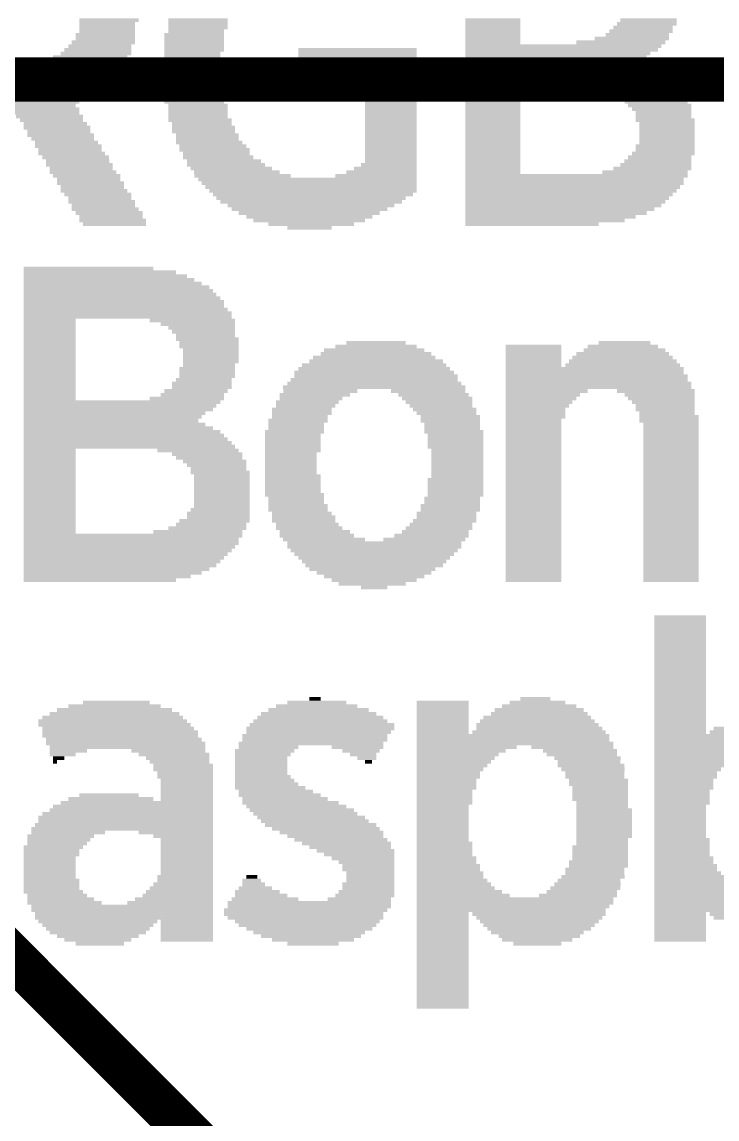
# Model space of a CAD drawing. Extents: x -1.3 to 65.2, y -0.1 to 30.9.
# Drawn here: x 51.41 to 55.38, y 9.94 to 16.2 of the extents above; entities that cross this region are included whole.
import ezdxf

# ---------------------------------------------------------------- set-up
doc = ezdxf.new("R2010")
doc.units = 0
doc.layers.add('1', color=12, linetype='CONTINUOUS')
doc.layers.add('200', color=40, linetype='CONTINUOUS')

# ---------------------------------------------------------------- blocks, each defined once
blk = doc.blocks.new('RECT')
blk.add_solid([(-0.5, -0.5), (0.5, -0.5), (-0.5, 0.5), (0.5, 0.5)])

msp = doc.modelspace()

# ---------------------------------------------------------------- linework, layer by layer
at = {"layer": '1', "const_width": 0.254}
for points in [[(42.926, 15.875), (60.452, 15.875)], [(48.387, 13.843), (52.959, 9.271)]]:
    msp.add_lwpolyline(points, dxfattribs=at)

# ---------------------------------------------------------------- block references
at = {"layer": '200'}
for p, xscale, yscale in [((51.9113, 16.2137), 0.3378, 0.0211), ((52.4193, 16.2137), 0.3378, 0.0211), ((54.102, 16.2137), 0.315, 0.0211), ((54.991, 16.2137), 0.32, 0.0211), ((51.9011, 16.1925), 0.3175, 0.0213), ((51.9011, 16.1713), 0.3175, 0.0211), ((51.9011, 16.1502), 0.3175, 0.0211), ((52.4193, 16.1925), 0.3378, 0.0213), ((52.4193, 16.1713), 0.3378, 0.0211), ((52.4091, 16.1502), 0.3175, 0.0211), ((54.102, 16.1925), 0.315, 0.0213), ((54.102, 16.1713), 0.315, 0.0211), ((54.102, 16.1502), 0.315, 0.0211), ((54.9478, 16.1502), 0.3607, 0.0211), ((54.9593, 16.1713), 0.3378, 0.0211), ((54.9808, 16.1925), 0.3404, 0.0213), ((51.8795, 16.0867), 0.3607, 0.0211), ((51.8909, 16.129), 0.3378, 0.0213), ((51.8909, 16.1078), 0.3378, 0.0211), ((52.3977, 16.129), 0.3404, 0.0213), ((52.3977, 16.1078), 0.3404, 0.0211), ((52.3977, 16.0867), 0.3404, 0.0211), ((54.102, 16.129), 0.315, 0.0213), ((54.102, 16.1078), 0.315, 0.0211), ((54.102, 16.0867), 0.315, 0.0211), ((54.8335, 16.0867), 0.508, 0.0211), ((54.8957, 16.1078), 0.4242, 0.0211), ((54.9275, 16.129), 0.3607, 0.0213), ((51.8376, 16.0232), 0.4039, 0.0211), ((51.8478, 16.0443), 0.3835, 0.0211), ((51.8592, 16.0655), 0.3607, 0.0213), ((52.3977, 16.0655), 0.3404, 0.0213), ((52.3977, 16.0443), 0.3404, 0.0211), ((52.3875, 16.0232), 0.32, 0.0211), ((53.3298, 16.0443), 0.6756, 0.0211), ((53.3298, 16.0232), 0.6756, 0.0211), ((54.4944, 16.0443), 1.0998, 0.0211), ((54.4728, 16.0232), 1.0566, 0.0211), ((54.5046, 16.0655), 1.1201, 0.0213), ((51.3931, 15.9597), 1.2065, 0.0211), ((51.7843, 15.9808), 0.4648, 0.0211), ((51.8046, 16.002), 0.4242, 0.0213), ((52.3875, 16.002), 0.32, 0.0213), ((52.3875, 15.9808), 0.32, 0.0211), ((52.3875, 15.9597), 0.32, 0.0211), ((53.3298, 16.002), 0.6756, 0.0213), ((53.3298, 15.9808), 0.6756, 0.0211), ((53.3298, 15.9597), 0.6756, 0.0211), ((54.4627, 16.002), 1.0363, 0.0213), ((54.4411, 15.9808), 0.9931, 0.0211), ((54.4627, 15.9597), 1.0363, 0.0211), ((51.3829, 15.9385), 1.1862, 0.0213), ((51.3829, 15.9173), 1.1862, 0.0211), ((51.3715, 15.8962), 1.1633, 0.0211), ((52.3875, 15.9385), 0.32, 0.0213), ((52.3875, 15.9173), 0.32, 0.0211), ((52.3875, 15.8962), 0.32, 0.0211), ((53.3298, 15.9385), 0.6756, 0.0213), ((53.3298, 15.9173), 0.6756, 0.0211), ((53.3298, 15.8962), 0.6756, 0.0211), ((54.4843, 15.9385), 1.0795, 0.0213), ((54.516, 15.8962), 1.143, 0.0211), ((54.5046, 15.9173), 1.1201, 0.0211), ((51.3613, 15.875), 1.143, 0.0213), ((51.3512, 15.8538), 1.1227, 0.0211), ((51.3398, 15.8327), 1.0998, 0.0211), ((52.3875, 15.875), 0.32, 0.0213), ((52.3977, 15.8538), 0.3404, 0.0211), ((52.3977, 15.8327), 0.3404, 0.0211), ((53.3298, 15.875), 0.6756, 0.0213), ((53.3298, 15.8538), 0.6756, 0.0211), ((53.3298, 15.8327), 0.6756, 0.0211), ((54.5262, 15.875), 1.1633, 0.0213), ((54.5478, 15.8538), 1.2065, 0.0211), ((54.5579, 15.8327), 1.2268, 0.0211), ((51.3194, 15.8115), 1.0592, 0.0213), ((51.308, 15.7903), 1.0363, 0.0211), ((51.2877, 15.7692), 0.9957, 0.0211), ((52.3977, 15.8115), 0.3404, 0.0213), ((52.3977, 15.7903), 0.3404, 0.0211), ((52.3977, 15.7692), 0.3404, 0.0211), ((53.3298, 15.8115), 0.6756, 0.0213), ((53.3298, 15.7903), 0.6756, 0.0211), ((53.5203, 15.7692), 0.2946, 0.0211), ((54.102, 15.8115), 0.315, 0.0213), ((54.102, 15.7903), 0.315, 0.0211), ((54.102, 15.7692), 0.315, 0.0211), ((54.9275, 15.8115), 0.4877, 0.0213), ((54.9796, 15.7903), 0.4242, 0.0211), ((55.0228, 15.7692), 0.3835, 0.0211), ((51.2559, 15.7268), 0.9322, 0.0211), ((51.2661, 15.748), 0.9525, 0.0213), ((51.2661, 15.7057), 0.9525, 0.0211), ((52.3977, 15.748), 0.3404, 0.0213), ((52.4193, 15.7268), 0.3378, 0.0211), ((52.4193, 15.7057), 0.3378, 0.0211), ((53.5203, 15.748), 0.2946, 0.0213), ((53.5203, 15.7268), 0.2946, 0.0211), ((53.5203, 15.7057), 0.2946, 0.0211), ((54.102, 15.748), 0.315, 0.0213), ((54.102, 15.7268), 0.315, 0.0211), ((54.102, 15.7057), 0.315, 0.0211), ((55.0342, 15.748), 0.3607, 0.0213), ((55.0545, 15.7268), 0.3607, 0.0211), ((55.0659, 15.7057), 0.3378, 0.0211), ((51.2661, 15.6845), 0.9525, 0.0213), ((51.5722, 15.6633), 0.381, 0.0211), ((51.5836, 15.6422), 0.3581, 0.0211), ((52.4193, 15.6845), 0.3378, 0.0213), ((52.4193, 15.6633), 0.3378, 0.0211), ((52.4307, 15.6422), 0.3607, 0.0211), ((53.5203, 15.6845), 0.2946, 0.0213), ((53.5203, 15.6633), 0.2946, 0.0211), ((53.5203, 15.6422), 0.2946, 0.0211), ((54.102, 15.6845), 0.315, 0.0213), ((54.102, 15.6633), 0.315, 0.0211), ((54.102, 15.6422), 0.315, 0.0211), ((55.0761, 15.6845), 0.3175, 0.0213), ((55.0761, 15.6633), 0.3175, 0.0211), ((55.0862, 15.6422), 0.3378, 0.0211), ((51.6153, 15.5998), 0.381, 0.0211), ((51.6052, 15.621), 0.3607, 0.0213), ((52.4408, 15.621), 0.3404, 0.0213), ((52.451, 15.5998), 0.3607, 0.0211), ((53.5203, 15.621), 0.2946, 0.0213), ((53.5203, 15.5998), 0.2946, 0.0211), ((54.102, 15.621), 0.315, 0.0213), ((54.102, 15.5998), 0.315, 0.0211), ((55.0964, 15.621), 0.3175, 0.0213), ((55.0964, 15.5998), 0.3175, 0.0211), ((51.6255, 15.5787), 0.3607, 0.0211), ((51.6357, 15.5575), 0.381, 0.0213), ((51.6471, 15.5363), 0.3581, 0.0211), ((52.451, 15.5787), 0.3607, 0.0211), ((52.4726, 15.5575), 0.3581, 0.0213), ((52.4726, 15.5363), 0.3581, 0.0211), ((53.5203, 15.5787), 0.2946, 0.0211), ((53.5203, 15.5575), 0.2946, 0.0213), ((53.5203, 15.5363), 0.2946, 0.0211), ((54.102, 15.5787), 0.315, 0.0211), ((54.102, 15.5575), 0.315, 0.0213), ((54.102, 15.5363), 0.315, 0.0211), ((55.0964, 15.5787), 0.3175, 0.0211), ((55.0964, 15.5575), 0.3175, 0.0213), ((55.0964, 15.5363), 0.3175, 0.0211), ((51.6788, 15.494), 0.381, 0.0213), ((51.6687, 15.5152), 0.3607, 0.0211), ((51.689, 15.4728), 0.3607, 0.0211), ((52.4828, 15.5152), 0.3785, 0.0211), ((52.5043, 15.494), 0.381, 0.0213), ((52.5145, 15.4728), 0.4013, 0.0211), ((53.5203, 15.5152), 0.2946, 0.0211), ((53.5203, 15.494), 0.2946, 0.0213), ((53.5203, 15.4728), 0.2946, 0.0211), ((54.102, 15.5152), 0.315, 0.0211), ((54.102, 15.494), 0.315, 0.0213), ((54.102, 15.4728), 0.315, 0.0211), ((55.0862, 15.494), 0.3378, 0.0213), ((55.0862, 15.4728), 0.3378, 0.0211), ((55.0964, 15.5152), 0.3175, 0.0211), ((51.6992, 15.4517), 0.381, 0.0211), ((51.722, 15.4305), 0.381, 0.0213), ((51.7322, 15.4093), 0.3607, 0.0211), ((52.5348, 15.4305), 0.4013, 0.0213), ((52.5247, 15.4517), 0.381, 0.0211), ((52.5678, 15.4093), 0.4216, 0.0211), ((53.5203, 15.4517), 0.2946, 0.0211), ((53.5203, 15.4305), 0.2946, 0.0213), ((53.5203, 15.4093), 0.2946, 0.0211), ((54.102, 15.4517), 0.315, 0.0211), ((54.102, 15.4305), 0.315, 0.0213), ((54.102, 15.4093), 0.315, 0.0211), ((55.0443, 15.4093), 0.381, 0.0211), ((55.0545, 15.4305), 0.3607, 0.0213), ((55.0761, 15.4517), 0.3581, 0.0211), ((51.7423, 15.3882), 0.381, 0.0211), ((51.7525, 15.367), 0.3607, 0.0213), ((51.7627, 15.3458), 0.381, 0.0211), ((52.5793, 15.3882), 0.4445, 0.0211), ((52.6098, 15.367), 0.4648, 0.0213), ((52.6415, 15.3458), 0.4877, 0.0211), ((53.467, 15.3458), 0.4013, 0.0211), ((53.4886, 15.367), 0.3581, 0.0213), ((53.5089, 15.3882), 0.3175, 0.0211), ((54.102, 15.3882), 0.315, 0.0211), ((54.102, 15.367), 0.315, 0.0213), ((54.102, 15.3458), 0.315, 0.0211), ((54.9707, 15.3458), 0.4877, 0.0211), ((55.0126, 15.367), 0.4445, 0.0213), ((55.0329, 15.3882), 0.4039, 0.0211), ((51.7843, 15.3247), 0.3835, 0.0211), ((51.7957, 15.3035), 0.3607, 0.0213), ((51.8058, 15.2823), 0.381, 0.0211), ((52.6733, 15.3247), 0.5512, 0.0211), ((53.0441, 15.3035), 1.2471, 0.0213), ((53.0543, 15.2823), 1.2268, 0.0211), ((53.4353, 15.3247), 0.4648, 0.0211), ((54.5795, 15.3247), 1.27, 0.0211), ((54.5681, 15.3035), 1.2471, 0.0213), ((54.5681, 15.2823), 1.2471, 0.0211), ((51.816, 15.2612), 0.3607, 0.0211), ((51.8262, 15.24), 0.381, 0.0213), ((51.8478, 15.2188), 0.3835, 0.0211), ((53.0644, 15.2612), 1.2065, 0.0211), ((53.0758, 15.24), 1.1836, 0.0213), ((53.0758, 15.2188), 1.143, 0.0211), ((54.5579, 15.2612), 1.2268, 0.0211), ((54.5478, 15.24), 1.2065, 0.0213), ((54.5363, 15.2188), 1.1836, 0.0211), ((51.8693, 15.1765), 0.381, 0.0213), ((51.8592, 15.1977), 0.3607, 0.0211), ((51.8795, 15.1553), 0.3607, 0.0211), ((53.0644, 15.1977), 1.0795, 0.0211), ((53.0657, 15.1765), 1.0363, 0.0213), ((53.0644, 15.1553), 0.9525, 0.0211), ((54.5262, 15.1977), 1.1633, 0.0211), ((54.516, 15.1765), 1.143, 0.0213), ((54.5046, 15.1553), 1.1201, 0.0211), ((51.8897, 15.1342), 0.381, 0.0211), ((51.9125, 15.113), 0.381, 0.0213), ((51.9227, 15.0918), 0.3607, 0.0211), ((53.0555, 15.1342), 0.889, 0.0211), ((53.0543, 15.113), 0.8052, 0.0213), ((53.0543, 15.0918), 0.7188, 0.0211), ((54.4843, 15.1342), 1.0795, 0.0211), ((54.4627, 15.113), 1.0363, 0.0213), ((54.4309, 15.0918), 0.9728, 0.0211), ((51.9328, 15.0707), 0.381, 0.0211), ((51.943, 15.0495), 0.3607, 0.0213), ((53.0543, 15.0707), 0.6375, 0.0211), ((53.0657, 15.0495), 0.4877, 0.0213), ((53.0555, 15.0283), 0.254, 0.0211), ((54.3992, 15.0707), 0.9093, 0.0211), ((54.3255, 15.0495), 0.762, 0.0213), ((51.8592, 14.7743), 0.8687, 0.0211), ((51.7944, 14.7955), 0.7391, 0.0213), ((51.8909, 14.7532), 0.9322, 0.0211), ((51.9328, 14.7108), 1.016, 0.0211), ((51.9113, 14.732), 0.9728, 0.0213), ((51.9544, 14.6897), 1.0592, 0.0211), ((51.9646, 14.6685), 1.0795, 0.0213), ((51.9748, 14.6473), 1.0998, 0.0211), ((51.9862, 14.6262), 1.1227, 0.0211), ((51.9963, 14.605), 1.143, 0.0213), ((51.9963, 14.5838), 1.143, 0.0211), ((52.0065, 14.5627), 1.1633, 0.0211), ((52.0179, 14.5415), 1.1862, 0.0213), ((52.0179, 14.5203), 1.1862, 0.0211), ((51.5734, 14.4992), 0.2972, 0.0211), ((51.5734, 14.478), 0.2972, 0.0213), ((51.5734, 14.4568), 0.2972, 0.0211), ((52.3875, 14.4992), 0.4877, 0.0211), ((52.4193, 14.478), 0.4242, 0.0213), ((52.4408, 14.4568), 0.381, 0.0211), ((51.5734, 14.4357), 0.2972, 0.0211), ((51.5734, 14.4145), 0.2972, 0.0213), ((51.5734, 14.3933), 0.2972, 0.0211), ((52.451, 14.4357), 0.3607, 0.0211), ((52.4624, 14.4145), 0.3378, 0.0213), ((52.4726, 14.3933), 0.3581, 0.0211), ((51.5734, 14.3722), 0.2972, 0.0211), ((51.5734, 14.351), 0.2972, 0.0213), ((51.5734, 14.3298), 0.2972, 0.0211), ((52.4828, 14.3722), 0.3378, 0.0211), ((52.4828, 14.351), 0.3378, 0.0213), ((52.4929, 14.3298), 0.3175, 0.0211), ((53.4251, 14.3298), 0.5715, 0.0211), ((53.4353, 14.351), 0.4648, 0.0213), ((53.4353, 14.3722), 0.3378, 0.0211), ((54.3344, 14.351), 0.3175, 0.0213), ((54.3344, 14.3298), 0.3175, 0.0211), ((54.8538, 14.3298), 0.4674, 0.0211), ((54.8437, 14.351), 0.4013, 0.0213), ((54.8538, 14.3722), 0.2946, 0.0211), ((51.5734, 14.3087), 0.2972, 0.0211), ((51.5734, 14.2875), 0.2972, 0.0213), ((51.5734, 14.2663), 0.2972, 0.0211), ((52.4929, 14.3087), 0.3175, 0.0211), ((52.4929, 14.2875), 0.3175, 0.0213), ((52.4929, 14.2663), 0.3175, 0.0211), ((53.4365, 14.2663), 0.762, 0.0211), ((53.4251, 14.2875), 0.6985, 0.0213), ((53.4353, 14.3087), 0.6325, 0.0211), ((54.3344, 14.3087), 0.3175, 0.0211), ((54.3344, 14.2875), 0.3175, 0.0213), ((54.3344, 14.2663), 0.3175, 0.0211), ((54.8437, 14.2663), 0.6147, 0.0211), ((54.8424, 14.2875), 0.5715, 0.0213), ((54.8437, 14.3087), 0.5283, 0.0211), ((51.5734, 14.2452), 0.2972, 0.0211), ((51.5734, 14.224), 0.2972, 0.0213), ((51.5734, 14.2028), 0.2972, 0.0211), ((52.4726, 14.224), 0.3175, 0.0213), ((52.4726, 14.2028), 0.3175, 0.0211), ((52.4828, 14.2452), 0.2972, 0.0211), ((53.4251, 14.2028), 0.9119, 0.0211), ((53.4251, 14.224), 0.8661, 0.0213), ((53.4251, 14.2452), 0.8255, 0.0211), ((54.3344, 14.2452), 0.3175, 0.0211), ((54.6837, 14.224), 1.016, 0.0213), ((54.6837, 14.2028), 1.016, 0.0211), ((54.8437, 14.2452), 0.6553, 0.0211), ((51.5734, 14.1817), 0.2972, 0.0211), ((51.5734, 14.1605), 0.2972, 0.0213), ((51.5734, 14.1393), 0.2972, 0.0211), ((52.4408, 14.1393), 0.3404, 0.0211), ((52.4523, 14.1605), 0.3175, 0.0213), ((52.4726, 14.1817), 0.3175, 0.0211), ((53.4251, 14.1393), 0.9931, 0.0211), ((53.4251, 14.1605), 0.9525, 0.0213), ((53.4353, 14.1817), 0.9322, 0.0211), ((54.6951, 14.1817), 1.0389, 0.0211), ((54.6951, 14.1605), 1.0389, 0.0213), ((54.7052, 14.1393), 1.0592, 0.0211), ((51.5734, 14.1182), 0.2972, 0.0211), ((51.5734, 14.097), 0.2972, 0.0213), ((52.4078, 14.097), 0.3607, 0.0213), ((52.4408, 14.1182), 0.3404, 0.0211), ((53.4251, 14.1182), 1.0389, 0.0211), ((53.1178, 14.097), 0.4242, 0.0213), ((53.7324, 14.097), 0.4242, 0.0213), ((54.7052, 14.1182), 1.0592, 0.0211), ((54.4093, 14.097), 0.4674, 0.0213), ((55.0329, 14.097), 0.4445, 0.0213), ((51.5734, 14.0758), 0.2972, 0.0211), ((51.5734, 14.0547), 0.2972, 0.0211), ((51.9862, 14.0335), 1.1227, 0.0213), ((52.3558, 14.0547), 0.4242, 0.0211), ((52.3875, 14.0758), 0.3607, 0.0211), ((53.0441, 14.0335), 0.3581, 0.0213), ((53.086, 14.0758), 0.4013, 0.0211), ((53.0644, 14.0547), 0.3581, 0.0211), ((53.7642, 14.0758), 0.4013, 0.0211), ((53.7845, 14.0547), 0.4013, 0.0211), ((53.7947, 14.0335), 0.381, 0.0213), ((54.3878, 14.0758), 0.4242, 0.0211), ((54.3776, 14.0547), 0.4039, 0.0211), ((54.3662, 14.0335), 0.381, 0.0213), ((55.0545, 14.0758), 0.4013, 0.0211), ((55.0647, 14.0547), 0.381, 0.0211), ((55.0761, 14.0335), 0.3581, 0.0213), ((51.9646, 13.9912), 1.0795, 0.0211), ((51.943, 13.97), 1.0363, 0.0213), ((51.9748, 14.0123), 1.0998, 0.0211), ((53.0123, 13.9912), 0.3404, 0.0211), ((53.0123, 13.97), 0.3404, 0.0213), ((53.0339, 14.0123), 0.3378, 0.0211), ((53.8061, 14.0123), 0.3581, 0.0211), ((53.8277, 13.9912), 0.3607, 0.0211), ((53.8378, 13.97), 0.3404, 0.0213), ((54.3458, 13.9912), 0.3404, 0.0211), ((54.3458, 13.97), 0.3404, 0.0213), ((54.356, 14.0123), 0.3607, 0.0211), ((55.0862, 14.0123), 0.3378, 0.0211), ((55.0862, 13.9912), 0.3378, 0.0211), ((55.0964, 13.97), 0.3175, 0.0213), ((51.9328, 13.9488), 1.016, 0.0211), ((51.9227, 13.9277), 0.9957, 0.0211), ((51.943, 13.9065), 1.0363, 0.0213), ((52.9908, 13.9277), 0.3378, 0.0211), ((52.9806, 13.9065), 0.3175, 0.0213), ((53.0009, 13.9488), 0.3175, 0.0211), ((53.8594, 13.9488), 0.3378, 0.0211), ((53.8594, 13.9277), 0.3378, 0.0211), ((53.8696, 13.9065), 0.3175, 0.0213), ((54.3458, 13.9488), 0.3404, 0.0211), ((54.3344, 13.9277), 0.3175, 0.0211), ((54.3344, 13.9065), 0.3175, 0.0213), ((55.1078, 13.9488), 0.3404, 0.0211), ((55.1078, 13.9277), 0.3404, 0.0211), ((55.1193, 13.9065), 0.3175, 0.0213), ((51.9646, 13.8853), 1.0795, 0.0211), ((51.9862, 13.8642), 1.1227, 0.0211), ((51.9963, 13.843), 1.143, 0.0213), ((52.9704, 13.8642), 0.3378, 0.0211), ((52.9603, 13.843), 0.3175, 0.0213), ((52.9806, 13.8853), 0.3175, 0.0211), ((53.8696, 13.8853), 0.3175, 0.0211), ((53.8798, 13.8642), 0.3378, 0.0211), ((53.8899, 13.843), 0.3175, 0.0213), ((54.3344, 13.8853), 0.3175, 0.0211), ((54.3344, 13.8642), 0.3175, 0.0211), ((54.3344, 13.843), 0.3175, 0.0213), ((55.1193, 13.8853), 0.3175, 0.0211), ((55.1193, 13.8642), 0.3175, 0.0211), ((55.1193, 13.843), 0.3175, 0.0213), ((52.0065, 13.8218), 1.1633, 0.0211), ((52.0179, 13.8007), 1.1862, 0.0211), ((52.0281, 13.7795), 1.2065, 0.0213), ((52.9603, 13.8218), 0.3175, 0.0211), ((52.9603, 13.8007), 0.3175, 0.0211), ((52.9603, 13.7795), 0.3175, 0.0213), ((53.8899, 13.8218), 0.3175, 0.0211), ((53.8899, 13.8007), 0.3175, 0.0211), ((53.8899, 13.7795), 0.3175, 0.0213), ((54.3344, 13.8218), 0.3175, 0.0211), ((54.3344, 13.8007), 0.3175, 0.0211), ((54.3344, 13.7795), 0.3175, 0.0213), ((55.1193, 13.8218), 0.3175, 0.0211), ((55.1193, 13.8007), 0.3175, 0.0211), ((55.1193, 13.7795), 0.3175, 0.0213), ((51.5734, 13.7583), 0.2972, 0.0211), ((51.5734, 13.7372), 0.2972, 0.0211), ((51.5734, 13.716), 0.2972, 0.0213), ((52.4193, 13.7583), 0.4648, 0.0211), ((52.4713, 13.7372), 0.4013, 0.0211), ((52.4828, 13.716), 0.3785, 0.0213), ((52.9603, 13.7583), 0.3175, 0.0211), ((52.9488, 13.7372), 0.2946, 0.0211), ((52.9488, 13.716), 0.2946, 0.0213), ((53.9001, 13.7583), 0.2972, 0.0211), ((53.9001, 13.7372), 0.2972, 0.0211), ((53.9001, 13.716), 0.2972, 0.0213), ((54.3344, 13.7583), 0.3175, 0.0211), ((54.3344, 13.7372), 0.3175, 0.0211), ((54.3344, 13.716), 0.3175, 0.0213), ((55.1193, 13.7583), 0.3175, 0.0211), ((55.1193, 13.7372), 0.3175, 0.0211), ((55.1193, 13.716), 0.3175, 0.0213), ((51.5734, 13.6948), 0.2972, 0.0211), ((51.5734, 13.6737), 0.2972, 0.0211), ((51.5734, 13.6525), 0.2972, 0.0213), ((52.5145, 13.6948), 0.3607, 0.0211), ((52.5259, 13.6737), 0.3378, 0.0211), ((52.5361, 13.6525), 0.3175, 0.0213), ((52.9488, 13.6948), 0.2946, 0.0211), ((52.9488, 13.6737), 0.2946, 0.0211), ((52.9488, 13.6525), 0.2946, 0.0213), ((53.9001, 13.6948), 0.2972, 0.0211), ((53.9001, 13.6737), 0.2972, 0.0211), ((53.9001, 13.6525), 0.2972, 0.0213), ((54.3344, 13.6948), 0.3175, 0.0211), ((54.3344, 13.6737), 0.3175, 0.0211), ((54.3344, 13.6525), 0.3175, 0.0213), ((55.1193, 13.6948), 0.3175, 0.0211), ((55.1193, 13.6737), 0.3175, 0.0211), ((55.1193, 13.6525), 0.3175, 0.0213), ((51.5734, 13.6313), 0.2972, 0.0211), ((51.5734, 13.6102), 0.2972, 0.0211), ((51.5734, 13.589), 0.2972, 0.0213), ((52.5463, 13.6313), 0.3378, 0.0211), ((52.5564, 13.6102), 0.3175, 0.0211), ((52.5564, 13.589), 0.3175, 0.0213), ((52.9488, 13.6313), 0.2946, 0.0211), ((52.9603, 13.6102), 0.3175, 0.0211), ((52.9603, 13.589), 0.3175, 0.0213), ((53.8899, 13.589), 0.3175, 0.0213), ((53.9001, 13.6313), 0.2972, 0.0211), ((53.9001, 13.6102), 0.2972, 0.0211), ((54.3344, 13.6313), 0.3175, 0.0211), ((54.3344, 13.6102), 0.3175, 0.0211), ((54.3344, 13.589), 0.3175, 0.0213), ((55.1193, 13.6313), 0.3175, 0.0211), ((55.1193, 13.6102), 0.3175, 0.0211), ((55.1193, 13.589), 0.3175, 0.0213), ((51.5734, 13.5678), 0.2972, 0.0211), ((51.5734, 13.5467), 0.2972, 0.0211), ((51.5734, 13.5255), 0.2972, 0.0213), ((52.5564, 13.5678), 0.3175, 0.0211), ((52.5564, 13.5467), 0.3175, 0.0211), ((52.5564, 13.5255), 0.3175, 0.0213), ((52.9603, 13.5678), 0.3175, 0.0211), ((52.9603, 13.5467), 0.3175, 0.0211), ((52.9603, 13.5255), 0.3175, 0.0213), ((53.8899, 13.5678), 0.3175, 0.0211), ((53.8899, 13.5467), 0.3175, 0.0211), ((53.8899, 13.5255), 0.3175, 0.0213), ((54.3344, 13.5678), 0.3175, 0.0211), ((54.3344, 13.5467), 0.3175, 0.0211), ((54.3344, 13.5255), 0.3175, 0.0213), ((55.1193, 13.5678), 0.3175, 0.0211), ((55.1193, 13.5467), 0.3175, 0.0211), ((55.1193, 13.5255), 0.3175, 0.0213), ((51.5734, 13.5043), 0.2972, 0.0211), ((51.5734, 13.4832), 0.2972, 0.0211), ((51.5734, 13.462), 0.2972, 0.0213), ((52.5564, 13.5043), 0.3175, 0.0211), ((52.5564, 13.4832), 0.3175, 0.0211), ((52.5564, 13.462), 0.3175, 0.0213), ((52.9704, 13.5043), 0.3378, 0.0211), ((52.9806, 13.4832), 0.3175, 0.0211), ((52.9806, 13.462), 0.3175, 0.0213), ((53.8696, 13.4832), 0.3175, 0.0211), ((53.8696, 13.462), 0.3175, 0.0213), ((53.8899, 13.5043), 0.3175, 0.0211), ((54.3344, 13.5043), 0.3175, 0.0211), ((54.3344, 13.4832), 0.3175, 0.0211), ((54.3344, 13.462), 0.3175, 0.0213), ((55.1193, 13.5043), 0.3175, 0.0211), ((55.1193, 13.4832), 0.3175, 0.0211), ((55.1193, 13.462), 0.3175, 0.0213), ((51.5734, 13.4408), 0.2972, 0.0211), ((51.5734, 13.4197), 0.2972, 0.0211), ((51.5734, 13.3985), 0.2972, 0.0213), ((52.5361, 13.3985), 0.3581, 0.0213), ((52.5463, 13.4197), 0.3378, 0.0211), ((52.5564, 13.4408), 0.3175, 0.0211), ((52.9908, 13.4408), 0.3378, 0.0211), ((52.9908, 13.4197), 0.3378, 0.0211), ((53.0123, 13.3985), 0.3404, 0.0213), ((53.8378, 13.3985), 0.3404, 0.0213), ((53.8594, 13.4408), 0.3378, 0.0211), ((53.8594, 13.4197), 0.3378, 0.0211), ((54.3344, 13.4408), 0.3175, 0.0211), ((54.3344, 13.4197), 0.3175, 0.0211), ((54.3344, 13.3985), 0.3175, 0.0213), ((55.1193, 13.4408), 0.3175, 0.0211), ((55.1193, 13.4197), 0.3175, 0.0211), ((55.1193, 13.3985), 0.3175, 0.0213), ((51.5734, 13.3773), 0.2972, 0.0211), ((51.5734, 13.3562), 0.2972, 0.0211), ((51.5734, 13.335), 0.2972, 0.0213), ((52.4942, 13.335), 0.4013, 0.0213), ((52.5145, 13.3562), 0.4013, 0.0211), ((52.5361, 13.3773), 0.3581, 0.0211), ((53.0225, 13.3773), 0.3607, 0.0211), ((53.0225, 13.3562), 0.3607, 0.0211), ((53.0441, 13.335), 0.3581, 0.0213), ((53.8061, 13.335), 0.3581, 0.0213), ((53.8277, 13.3562), 0.3607, 0.0211), ((53.8378, 13.3773), 0.3404, 0.0211), ((54.3344, 13.3773), 0.3175, 0.0211), ((54.3344, 13.3562), 0.3175, 0.0211), ((54.3344, 13.335), 0.3175, 0.0213), ((55.1193, 13.3773), 0.3175, 0.0211), ((55.1193, 13.3562), 0.3175, 0.0211), ((55.1193, 13.335), 0.3175, 0.0213), ((51.5734, 13.3138), 0.2972, 0.0211), ((51.5734, 13.2927), 0.2972, 0.0211), ((52.0484, 13.2715), 1.2471, 0.0213), ((52.418, 13.2927), 0.508, 0.0211), ((52.4726, 13.3138), 0.4445, 0.0211), ((53.0543, 13.3138), 0.3785, 0.0211), ((53.086, 13.2927), 0.4013, 0.0211), ((53.0974, 13.2715), 0.4242, 0.0213), ((53.7528, 13.2715), 0.4242, 0.0213), ((53.7743, 13.2927), 0.381, 0.0211), ((53.7947, 13.3138), 0.381, 0.0211), ((54.3344, 13.3138), 0.3175, 0.0211), ((54.3344, 13.2927), 0.3175, 0.0211), ((54.3344, 13.2715), 0.3175, 0.0213), ((55.1193, 13.3138), 0.3175, 0.0211), ((55.1193, 13.2927), 0.3175, 0.0211), ((55.1193, 13.2715), 0.3175, 0.0213), ((52.0281, 13.208), 1.2065, 0.0213), ((52.0383, 13.2503), 1.2268, 0.0211), ((52.0383, 13.2292), 1.2268, 0.0211), ((53.1393, 13.2503), 0.4674, 0.0211), ((53.4251, 13.2292), 0.9931, 0.0211), ((53.4251, 13.208), 0.9931, 0.0213), ((53.7108, 13.2503), 0.4674, 0.0211), ((54.3344, 13.2503), 0.3175, 0.0211), ((54.3344, 13.2292), 0.3175, 0.0211), ((54.3344, 13.208), 0.3175, 0.0213), ((55.1193, 13.2503), 0.3175, 0.0211), ((55.1193, 13.2292), 0.3175, 0.0211), ((55.1193, 13.208), 0.3175, 0.0213), ((52.0179, 13.1868), 1.1862, 0.0211), ((52.0065, 13.1657), 1.1633, 0.0211), ((51.9963, 13.1445), 1.143, 0.0213), ((53.4251, 13.1868), 0.9525, 0.0211), ((53.4251, 13.1657), 0.9119, 0.0211), ((53.4251, 13.1445), 0.8661, 0.0213), ((54.3344, 13.1868), 0.3175, 0.0211), ((54.3344, 13.1657), 0.3175, 0.0211), ((54.3344, 13.1445), 0.3175, 0.0213), ((55.1193, 13.1868), 0.3175, 0.0211), ((55.1193, 13.1657), 0.3175, 0.0211), ((55.1193, 13.1445), 0.3175, 0.0213), ((51.9862, 13.1233), 1.1227, 0.0211), ((51.9544, 13.081), 1.0592, 0.0213), ((51.9748, 13.1022), 1.0998, 0.0211), ((53.4251, 13.1233), 0.8255, 0.0211), ((53.4251, 13.1022), 0.7849, 0.0211), ((53.4149, 13.081), 0.7188, 0.0213), ((54.3344, 13.1233), 0.3175, 0.0211), ((54.3344, 13.1022), 0.3175, 0.0211), ((54.3344, 13.081), 0.3175, 0.0213), ((55.1193, 13.1233), 0.3175, 0.0211), ((55.1193, 13.1022), 0.3175, 0.0211), ((55.1193, 13.081), 0.3175, 0.0213), ((51.9328, 13.0598), 1.016, 0.0211), ((51.9011, 13.0387), 0.9525, 0.0211), ((51.8592, 13.0175), 0.8687, 0.0213), ((53.4238, 13.0598), 0.6553, 0.0211), ((53.4251, 13.0387), 0.5715, 0.0211), ((53.4251, 13.0175), 0.4851, 0.0213), ((54.3344, 13.0598), 0.3175, 0.0211), ((54.3344, 13.0387), 0.3175, 0.0211), ((54.3344, 13.0175), 0.3175, 0.0213), ((55.1193, 13.0598), 0.3175, 0.0211), ((55.1193, 13.0387), 0.3175, 0.0211), ((55.1193, 13.0175), 0.3175, 0.0213), ((53.4137, 12.9963), 0.381, 0.0211), ((53.4251, 12.9752), 0.1499, 0.0211), ((55.1713, 12.8058), 0.2946, 0.0211), ((55.1713, 12.7847), 0.2946, 0.0211), ((55.1713, 12.7635), 0.2946, 0.0213), ((55.1713, 12.7423), 0.2946, 0.0211), ((55.1713, 12.7212), 0.2946, 0.0211), ((55.1713, 12.7), 0.2946, 0.0213), ((55.1713, 12.6788), 0.2946, 0.0211), ((55.1713, 12.6577), 0.2946, 0.0211), ((55.1713, 12.6365), 0.2946, 0.0213), ((55.1713, 12.6153), 0.2946, 0.0211), ((55.1713, 12.5942), 0.2946, 0.0211), ((55.1713, 12.573), 0.2946, 0.0213), ((55.1713, 12.5518), 0.2946, 0.0211), ((55.1713, 12.5307), 0.2946, 0.0211), ((55.1713, 12.5095), 0.2946, 0.0213), ((55.1713, 12.4883), 0.2946, 0.0211), ((55.1713, 12.4672), 0.2946, 0.0211), ((55.1713, 12.446), 0.2946, 0.0213), ((55.1713, 12.4248), 0.2946, 0.0211), ((55.1713, 12.4037), 0.2946, 0.0211), ((53.0873, 12.3402), 0.0635, 0.0211), ((54.3446, 12.3402), 0.1702, 0.0211), ((55.1713, 12.3825), 0.2946, 0.0213), ((55.1713, 12.3613), 0.2946, 0.0211), ((55.1713, 12.3402), 0.2946, 0.0211), ((51.943, 12.2767), 0.6553, 0.0211), ((51.943, 12.2978), 0.5283, 0.0211), ((51.9532, 12.319), 0.381, 0.0213), ((53.1076, 12.2767), 0.5715, 0.0211), ((53.0974, 12.2978), 0.4648, 0.0211), ((53.0974, 12.319), 0.3378, 0.0213), ((53.8163, 12.319), 0.2972, 0.0213), ((53.8163, 12.2978), 0.2972, 0.0211), ((53.8163, 12.2767), 0.2972, 0.0211), ((54.3662, 12.2767), 0.508, 0.0211), ((54.3674, 12.2978), 0.4242, 0.0211), ((54.3573, 12.319), 0.3175, 0.0213), ((55.1713, 12.319), 0.2946, 0.0213), ((55.1713, 12.2978), 0.2946, 0.0211), ((55.1713, 12.2767), 0.2946, 0.0211), ((51.9328, 12.2132), 0.8484, 0.0211), ((51.9328, 12.2343), 0.8026, 0.0211), ((51.943, 12.2555), 0.7417, 0.0213), ((53.1178, 12.2132), 0.7645, 0.0211), ((53.1178, 12.2343), 0.7188, 0.0211), ((53.1076, 12.2555), 0.6579, 0.0213), ((53.8163, 12.2555), 0.2972, 0.0213), ((53.8163, 12.2343), 0.2972, 0.0211), ((53.8163, 12.2132), 0.2972, 0.0211), ((54.356, 12.2132), 0.6553, 0.0211), ((54.356, 12.2343), 0.6147, 0.0211), ((54.3674, 12.2555), 0.5512, 0.0213), ((55.1713, 12.2555), 0.2946, 0.0213), ((55.1713, 12.2343), 0.2946, 0.0211), ((55.1713, 12.2132), 0.2946, 0.0211), ((51.943, 12.192), 0.8687, 0.0213), ((51.9646, 12.1708), 0.8661, 0.0211), ((51.976, 12.1497), 0.889, 0.0211), ((53.1076, 12.1497), 0.8255, 0.0211), ((53.1178, 12.1708), 0.8458, 0.0211), ((53.1279, 12.192), 0.8255, 0.0213), ((53.8163, 12.192), 0.2972, 0.0213), ((53.8163, 12.1708), 0.2972, 0.0211), ((53.8163, 12.1497), 0.2972, 0.0211), ((54.3662, 12.1497), 0.762, 0.0211), ((54.3674, 12.1708), 0.7188, 0.0211), ((54.3573, 12.192), 0.6985, 0.0213), ((55.1713, 12.192), 0.2946, 0.0213), ((55.1713, 12.1708), 0.2946, 0.0211), ((55.1713, 12.1497), 0.2946, 0.0211), ((55.7213, 12.1497), 0.7645, 0.0211), ((55.7213, 12.1708), 0.7188, 0.0211), ((51.976, 12.1285), 0.889, 0.0213), ((51.9963, 12.1073), 0.889, 0.0211), ((52.0065, 12.0862), 0.9093, 0.0211), ((53.0644, 12.0862), 0.8255, 0.0211), ((53.086, 12.1285), 0.828, 0.0213), ((53.086, 12.1073), 0.828, 0.0211), ((54.2176, 12.1285), 1.0998, 0.0213), ((54.2176, 12.1073), 1.0998, 0.0211), ((54.229, 12.0862), 1.1227, 0.0211), ((55.5739, 12.1285), 1.0998, 0.0213), ((55.5739, 12.1073), 1.0998, 0.0211), ((55.5841, 12.0862), 1.1201, 0.0211), ((51.6788, 12.0438), 0.2134, 0.0211), ((52.0167, 12.065), 0.889, 0.0213), ((51.6471, 12.0227), 0.1499, 0.0211), ((52.2503, 12.0438), 0.4216, 0.0211), ((52.2821, 12.0227), 0.4039, 0.0211), ((52.8003, 12.0438), 0.3378, 0.0211), ((52.7901, 12.0227), 0.3175, 0.0211), ((52.8218, 12.065), 0.3404, 0.0213), ((53.3298, 12.065), 0.2946, 0.0213), ((53.3502, 12.0438), 0.2134, 0.0211), ((53.3616, 12.0227), 0.1499, 0.0211), ((53.9013, 12.0227), 0.4674, 0.0211), ((53.9534, 12.065), 0.5715, 0.0213), ((53.9217, 12.0438), 0.508, 0.0211), ((54.5567, 12.065), 0.4674, 0.0213), ((54.5998, 12.0438), 0.4216, 0.0211), ((54.61, 12.0227), 0.4013, 0.0211), ((55.278, 12.0438), 0.508, 0.0211), ((55.2564, 12.0227), 0.4648, 0.0211), ((55.3098, 12.065), 0.5715, 0.0213), ((51.6242, 12.0015), 0.0635, 0.0213), ((51.6039, 11.9803), 0.0229, 0.0211), ((52.3037, 12.0015), 0.3607, 0.0213), ((52.3138, 11.9803), 0.3404, 0.0211), ((52.3342, 11.9592), 0.3404, 0.0211), ((52.7799, 12.0015), 0.2972, 0.0213), ((52.7799, 11.9803), 0.2972, 0.0211), ((52.7799, 11.9592), 0.2972, 0.0211), ((53.3832, 12.0015), 0.1067, 0.0213), ((53.3933, 11.9803), 0.0406, 0.0211), ((53.8899, 12.0015), 0.4445, 0.0213), ((53.8798, 11.9803), 0.4242, 0.0211), ((53.8696, 11.9592), 0.4039, 0.0211), ((54.6418, 12.0015), 0.3785, 0.0213), ((54.6633, 11.9592), 0.381, 0.0211), ((54.6519, 11.9803), 0.3581, 0.0211), ((55.2463, 12.0015), 0.4445, 0.0213), ((55.2348, 11.9803), 0.4216, 0.0211), ((55.2247, 11.9592), 0.4013, 0.0211), ((52.3342, 11.938), 0.3404, 0.0213), ((52.3456, 11.9168), 0.3175, 0.0211), ((52.3456, 11.8957), 0.3175, 0.0211), ((52.7799, 11.938), 0.2972, 0.0213), ((52.7799, 11.9168), 0.2972, 0.0211), ((52.7901, 11.8957), 0.3175, 0.0211), ((53.8582, 11.938), 0.381, 0.0213), ((53.848, 11.9168), 0.3607, 0.0211), ((53.848, 11.8957), 0.3607, 0.0211), ((54.6735, 11.938), 0.3607, 0.0213), ((54.6849, 11.9168), 0.3378, 0.0211), ((54.6849, 11.8957), 0.3378, 0.0211), ((55.2145, 11.938), 0.381, 0.0213), ((55.2031, 11.9168), 0.3581, 0.0211), ((55.2031, 11.8957), 0.3581, 0.0211), ((52.3558, 11.8745), 0.2972, 0.0213), ((52.3558, 11.8533), 0.2972, 0.0211), ((52.3558, 11.8322), 0.2972, 0.0211), ((52.832, 11.8322), 0.4013, 0.0211), ((52.8003, 11.8745), 0.3378, 0.0213), ((52.8117, 11.8533), 0.3607, 0.0211), ((53.8378, 11.8745), 0.3404, 0.0213), ((53.8378, 11.8533), 0.3404, 0.0211), ((53.8378, 11.8322), 0.3404, 0.0211), ((54.7052, 11.8745), 0.3378, 0.0213), ((54.7052, 11.8533), 0.3378, 0.0211), ((54.7154, 11.8322), 0.3175, 0.0211), ((55.1929, 11.8745), 0.3378, 0.0213), ((55.1929, 11.8533), 0.3378, 0.0211), ((55.1929, 11.8322), 0.3378, 0.0211), ((51.9214, 11.7687), 0.4851, 0.0211), ((51.9113, 11.7898), 0.3378, 0.0211), ((52.3558, 11.811), 0.2972, 0.0213), ((52.3558, 11.7898), 0.2972, 0.0211), ((52.3558, 11.7687), 0.2972, 0.0211), ((52.8853, 11.7898), 0.4674, 0.0211), ((52.8638, 11.811), 0.4242, 0.0213), ((52.9158, 11.7687), 0.4877, 0.0211), ((53.8264, 11.811), 0.3175, 0.0213), ((53.8264, 11.7898), 0.3175, 0.0211), ((53.8264, 11.7687), 0.3175, 0.0211), ((54.7154, 11.811), 0.3175, 0.0213), ((54.7154, 11.7898), 0.3175, 0.0211), ((54.7154, 11.7687), 0.3175, 0.0211), ((55.1815, 11.811), 0.315, 0.0213), ((55.1815, 11.7898), 0.315, 0.0211), ((55.1815, 11.7687), 0.315, 0.0211), ((52.0383, 11.7052), 0.9322, 0.0211), ((52.0484, 11.7263), 0.9119, 0.0211), ((52.07, 11.7475), 0.8687, 0.0213), ((52.9476, 11.7475), 0.5512, 0.0213), ((52.9806, 11.7263), 0.5715, 0.0211), ((53.0123, 11.7052), 0.5944, 0.0211), ((53.8264, 11.7475), 0.3175, 0.0213), ((53.8163, 11.7263), 0.2972, 0.0211), ((53.8163, 11.7052), 0.2972, 0.0211), ((54.7268, 11.7475), 0.2946, 0.0213), ((54.7268, 11.7263), 0.2946, 0.0211), ((54.7383, 11.7052), 0.3175, 0.0211), ((55.1815, 11.7475), 0.315, 0.0213), ((55.1713, 11.7263), 0.2946, 0.0211), ((55.1713, 11.7052), 0.2946, 0.0211), ((52.0065, 11.6628), 0.9957, 0.0211), ((52.0065, 11.6417), 0.9957, 0.0211), ((52.0179, 11.684), 0.9728, 0.0213), ((53.0327, 11.684), 0.5944, 0.0213), ((53.0657, 11.6628), 0.6147, 0.0211), ((53.086, 11.6417), 0.6147, 0.0211), ((53.8163, 11.684), 0.2972, 0.0213), ((53.8163, 11.6628), 0.2972, 0.0211), ((53.8163, 11.6417), 0.2972, 0.0211), ((54.7383, 11.684), 0.3175, 0.0213), ((54.7383, 11.6628), 0.3175, 0.0211), ((54.7383, 11.6417), 0.3175, 0.0211), ((55.1713, 11.684), 0.2946, 0.0213), ((55.1713, 11.6628), 0.2946, 0.0211), ((55.1713, 11.6417), 0.2946, 0.0211), ((51.9862, 11.5993), 1.0363, 0.0211), ((51.6788, 11.5782), 0.4216, 0.0211), ((51.9963, 11.6205), 1.016, 0.0213), ((52.2923, 11.5782), 0.4242, 0.0211), ((53.119, 11.6205), 0.635, 0.0213), ((53.1495, 11.5993), 0.6147, 0.0211), ((53.1813, 11.5782), 0.5918, 0.0211), ((53.8163, 11.6205), 0.2972, 0.0213), ((53.8163, 11.5993), 0.2972, 0.0211), ((53.8163, 11.5782), 0.2972, 0.0211), ((54.7383, 11.6205), 0.3175, 0.0213), ((54.7383, 11.5993), 0.3175, 0.0211), ((54.7383, 11.5782), 0.3175, 0.0211), ((55.1713, 11.6205), 0.2946, 0.0213), ((55.1713, 11.5993), 0.2946, 0.0211), ((55.1713, 11.5782), 0.2946, 0.0211), ((51.6153, 11.5147), 0.3404, 0.0211), ((51.6357, 11.557), 0.381, 0.0213), ((51.6255, 11.5358), 0.3607, 0.0211), ((52.3342, 11.557), 0.3404, 0.0213), ((52.3558, 11.5358), 0.2972, 0.0211), ((52.3558, 11.5147), 0.2972, 0.0211), ((53.2028, 11.557), 0.5486, 0.0213), ((53.2346, 11.5358), 0.5309, 0.0211), ((53.2663, 11.5147), 0.508, 0.0211), ((53.8163, 11.557), 0.2972, 0.0213), ((53.8163, 11.5358), 0.2972, 0.0211), ((53.8264, 11.5147), 0.3175, 0.0211), ((54.7268, 11.5358), 0.2946, 0.0211), ((54.7268, 11.5147), 0.2946, 0.0211), ((54.7383, 11.557), 0.3175, 0.0213), ((55.1713, 11.557), 0.2946, 0.0213), ((55.1815, 11.5358), 0.315, 0.0211), ((55.1815, 11.5147), 0.315, 0.0211), ((51.5836, 11.4723), 0.3175, 0.0211), ((51.5836, 11.4512), 0.3175, 0.0211), ((51.5938, 11.4935), 0.3378, 0.0213), ((52.3558, 11.4935), 0.2972, 0.0213), ((52.3558, 11.4723), 0.2972, 0.0211), ((52.3558, 11.4512), 0.2972, 0.0211), ((53.2879, 11.4935), 0.4648, 0.0213), ((53.3184, 11.4723), 0.4445, 0.0211), ((53.34, 11.4512), 0.4013, 0.0211), ((53.8264, 11.4935), 0.3175, 0.0213), ((53.8264, 11.4723), 0.3175, 0.0211), ((53.8264, 11.4512), 0.3175, 0.0211), ((54.7154, 11.4935), 0.3175, 0.0213), ((54.7154, 11.4723), 0.3175, 0.0211), ((54.7154, 11.4512), 0.3175, 0.0211), ((55.1815, 11.4935), 0.315, 0.0213), ((55.1815, 11.4723), 0.315, 0.0211), ((55.1815, 11.4512), 0.315, 0.0211), ((51.5734, 11.43), 0.2972, 0.0213), ((51.5734, 11.4088), 0.2972, 0.0211), ((51.5734, 11.3877), 0.2972, 0.0211), ((52.3558, 11.43), 0.2972, 0.0213), ((52.3558, 11.4088), 0.2972, 0.0211), ((52.3558, 11.3877), 0.2972, 0.0211), ((53.3616, 11.43), 0.3581, 0.0213), ((53.3819, 11.4088), 0.3175, 0.0211), ((53.3921, 11.3877), 0.2972, 0.0211), ((53.8378, 11.43), 0.3404, 0.0213), ((53.8378, 11.4088), 0.3404, 0.0211), ((53.848, 11.3877), 0.3607, 0.0211), ((54.7052, 11.4088), 0.3378, 0.0211), ((54.7052, 11.3877), 0.3378, 0.0211), ((54.7154, 11.43), 0.3175, 0.0213), ((55.1929, 11.43), 0.3378, 0.0213), ((55.1929, 11.4088), 0.3378, 0.0211), ((55.2031, 11.3877), 0.3581, 0.0211), ((51.5734, 11.3665), 0.2972, 0.0213), ((51.5734, 11.3453), 0.2972, 0.0211), ((51.5734, 11.3242), 0.2972, 0.0211), ((52.3456, 11.3242), 0.3175, 0.0211), ((52.3558, 11.3665), 0.2972, 0.0213), ((52.3558, 11.3453), 0.2972, 0.0211), ((52.7266, 11.3242), 0.0635, 0.0211), ((53.3921, 11.3665), 0.2972, 0.0213), ((53.4035, 11.3453), 0.2743, 0.0211), ((53.4035, 11.3242), 0.2743, 0.0211), ((53.848, 11.3665), 0.3607, 0.0213), ((53.8582, 11.3453), 0.381, 0.0211), ((53.8582, 11.3242), 0.381, 0.0211), ((54.6735, 11.3242), 0.3607, 0.0211), ((54.6849, 11.3665), 0.3378, 0.0213), ((54.6849, 11.3453), 0.3378, 0.0211), ((55.2145, 11.3453), 0.381, 0.0211), ((55.2247, 11.3242), 0.4013, 0.0211), ((55.2031, 11.3665), 0.3581, 0.0213), ((51.5836, 11.303), 0.3175, 0.0213), ((51.5836, 11.2818), 0.3175, 0.0211), ((51.5836, 11.2607), 0.3175, 0.0211), ((52.324, 11.2607), 0.3607, 0.0211), ((52.3342, 11.2818), 0.3404, 0.0211), ((52.3456, 11.303), 0.3175, 0.0213), ((52.7469, 11.2607), 0.1905, 0.0211), ((52.7253, 11.303), 0.1067, 0.0213), ((52.7368, 11.2818), 0.1295, 0.0211), ((53.3921, 11.2818), 0.2972, 0.0211), ((53.3921, 11.2607), 0.2972, 0.0211), ((53.4035, 11.303), 0.2743, 0.0213), ((53.8899, 11.2607), 0.4445, 0.0211), ((53.8696, 11.303), 0.4039, 0.0213), ((53.8798, 11.2818), 0.4242, 0.0211), ((54.6303, 11.2607), 0.4013, 0.0211), ((54.6418, 11.2818), 0.3785, 0.0211), ((54.6519, 11.303), 0.3581, 0.0213), ((55.2247, 11.303), 0.4013, 0.0213), ((55.2348, 11.2818), 0.4216, 0.0211), ((55.2564, 11.2607), 0.4648, 0.0211), ((51.5938, 11.2395), 0.3378, 0.0213), ((51.6153, 11.2183), 0.3404, 0.0211), ((51.6357, 11.1972), 0.381, 0.0211), ((52.2821, 11.1972), 0.4445, 0.0211), ((52.3037, 11.2183), 0.4013, 0.0211), ((52.3138, 11.2395), 0.381, 0.0213), ((52.8015, 11.1972), 0.381, 0.0211), ((52.7583, 11.2395), 0.254, 0.0213), ((52.7799, 11.2183), 0.2972, 0.0211), ((53.34, 11.1972), 0.3607, 0.0211), ((53.3718, 11.2183), 0.3378, 0.0211), ((53.3819, 11.2395), 0.3175, 0.0213), ((53.9115, 11.2395), 0.4877, 0.0213), ((53.9331, 11.2183), 0.5309, 0.0211), ((54.229, 11.1972), 1.1227, 0.0211), ((54.5884, 11.2183), 0.4445, 0.0211), ((54.61, 11.2395), 0.4013, 0.0213), ((55.2666, 11.2395), 0.4851, 0.0213), ((55.2882, 11.2183), 0.5283, 0.0211), ((55.5841, 11.1972), 1.1201, 0.0211), ((51.6573, 11.176), 0.4242, 0.0213), ((51.9862, 11.1548), 1.0363, 0.0211), ((52.2605, 11.176), 0.4877, 0.0213), ((53.0543, 11.176), 0.9322, 0.0213), ((53.0543, 11.1548), 0.9322, 0.0211), ((54.229, 11.176), 1.1227, 0.0213), ((54.2176, 11.1548), 1.0998, 0.0211), ((55.5739, 11.1548), 1.0998, 0.0211), ((55.5841, 11.176), 1.1201, 0.0213), ((51.9862, 11.1337), 1.0363, 0.0211), ((51.9963, 11.1125), 1.016, 0.0213), ((51.9963, 11.0913), 1.016, 0.0211), ((53.0339, 11.1337), 0.9322, 0.0211), ((53.0225, 11.1125), 0.9093, 0.0213), ((53.0327, 11.0913), 0.889, 0.0211), ((54.2074, 11.1337), 1.0795, 0.0211), ((53.8163, 11.1125), 0.2972, 0.0213), ((53.8163, 11.0913), 0.2972, 0.0211), ((54.3662, 11.1125), 0.762, 0.0213), ((54.3674, 11.0913), 0.7188, 0.0211), ((55.1713, 11.1125), 0.2946, 0.0213), ((55.1713, 11.0913), 0.2946, 0.0211), ((55.5638, 11.1337), 1.0795, 0.0211), ((55.7213, 11.1125), 0.7645, 0.0213), ((55.7213, 11.0913), 0.7188, 0.0211), ((51.8478, 11.0702), 0.6782, 0.0211), ((51.8478, 11.049), 0.6325, 0.0213), ((51.8478, 11.0278), 0.5918, 0.0211), ((52.3558, 11.0702), 0.2972, 0.0211), ((52.3558, 11.049), 0.2972, 0.0213), ((52.3558, 11.0278), 0.2972, 0.0211), ((53.0441, 11.0702), 0.8255, 0.0211), ((53.0441, 11.049), 0.7849, 0.0213), ((53.0543, 11.0278), 0.7188, 0.0211), ((53.8163, 11.0702), 0.2972, 0.0211), ((53.8163, 11.049), 0.2972, 0.0213), ((53.8163, 11.0278), 0.2972, 0.0211), ((54.3674, 11.0702), 0.6782, 0.0211), ((54.3662, 11.049), 0.635, 0.0213), ((54.3674, 11.0278), 0.5918, 0.0211), ((55.1713, 11.0702), 0.2946, 0.0211), ((55.1713, 11.049), 0.2946, 0.0213), ((55.1713, 11.0278), 0.2946, 0.0211), ((51.8478, 11.0067), 0.5512, 0.0211), ((51.8478, 10.9855), 0.4648, 0.0213), ((51.8478, 10.9643), 0.3835, 0.0211), ((52.3558, 11.0067), 0.2972, 0.0211), ((52.3558, 10.9855), 0.2972, 0.0213), ((52.3558, 10.9643), 0.2972, 0.0211), ((53.0543, 11.0067), 0.6375, 0.0211), ((53.0644, 10.9855), 0.5715, 0.0213), ((53.0758, 10.9643), 0.4674, 0.0211), ((53.8163, 11.0067), 0.2972, 0.0211), ((53.8163, 10.9855), 0.2972, 0.0213), ((53.8163, 10.9643), 0.2972, 0.0211), ((54.356, 11.0067), 0.5283, 0.0211), ((54.3674, 10.9855), 0.4648, 0.0213), ((54.356, 10.9643), 0.4013, 0.0211), ((55.1713, 11.0067), 0.2946, 0.0211), ((55.1713, 10.9855), 0.2946, 0.0213), ((55.1713, 10.9643), 0.2946, 0.0211), ((51.8592, 10.9432), 0.2743, 0.0211), ((53.0758, 10.9432), 0.2946, 0.0211), ((53.8163, 10.9432), 0.2972, 0.0211), ((53.8163, 10.922), 0.2972, 0.0213), ((53.8163, 10.9008), 0.2972, 0.0211), ((54.356, 10.9432), 0.2743, 0.0211), ((53.8163, 10.8797), 0.2972, 0.0211), ((53.8163, 10.8585), 0.2972, 0.0213), ((53.8163, 10.8373), 0.2972, 0.0211), ((53.8163, 10.8162), 0.2972, 0.0211), ((53.8163, 10.795), 0.2972, 0.0213), ((53.8163, 10.7738), 0.2972, 0.0211), ((53.8163, 10.7527), 0.2972, 0.0211), ((53.8163, 10.7315), 0.2972, 0.0213), ((53.8163, 10.7103), 0.2972, 0.0211), ((53.8163, 10.6892), 0.2972, 0.0211), ((53.8163, 10.668), 0.2972, 0.0213), ((53.8163, 10.6468), 0.2972, 0.0211), ((53.8163, 10.6257), 0.2972, 0.0211), ((53.8163, 10.6045), 0.2972, 0.0213), ((53.8163, 10.5833), 0.2972, 0.0211)]:
    msp.add_blockref('RECT', p, dxfattribs=dict(at, xscale=xscale, yscale=yscale))

doc.saveas('drawing.dxf')
